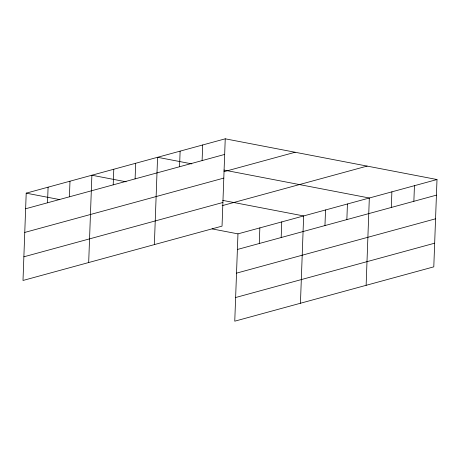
<?xml version="1.0" encoding="UTF-8"?>
<svg xmlns="http://www.w3.org/2000/svg" width="460" height="460" viewBox="0 0 460 460"><rect width="100%" height="100%" fill="white"/><g stroke="black" fill="none" stroke-linecap="round" stroke-linejoin="round"><path stroke-width="0.69" d="M225.239 138.816L26.203 193.154L23 280.468L222.036 226.13L225.239 138.816L437 179.532L433.797 266.846L234.761 321.183L237.964 233.87L437 179.532M47.524 202.785L48.093 187.18M69.42 196.811L69.989 181.2M88.682 262.539L91.885 175.225L126.126 181.809M113.206 184.857L113.781 169.245M135.102 178.877L135.671 163.271M154.364 244.605L157.567 157.291L191.808 163.875M179.549 166.744L180.124 151.133M202.107 160.586L202.682 144.975M259.285 243.501L259.854 227.895M281.181 237.527L281.75 221.915M300.443 303.249L303.646 215.941L222.686 200.37M324.967 225.572L325.536 209.961M346.863 219.592L347.432 203.981M366.125 285.321L369.328 198.007L223.951 170.056M391.31 207.46L391.885 191.849M413.868 201.302L414.443 185.69M25.628 208.765L224.67 154.428M224.026 171.66L295.119 152.254M24.759 232.427L223.802 178.089M23.868 256.806L222.904 202.469M222.134 205.677L367.12 166.094M237.389 249.481L436.425 195.138M236.52 273.142L435.562 218.805M235.629 297.522L434.666 243.185M26.203 193.154L59.742 199.605M212.106 228.902L237.964 233.87"/></g></svg>
